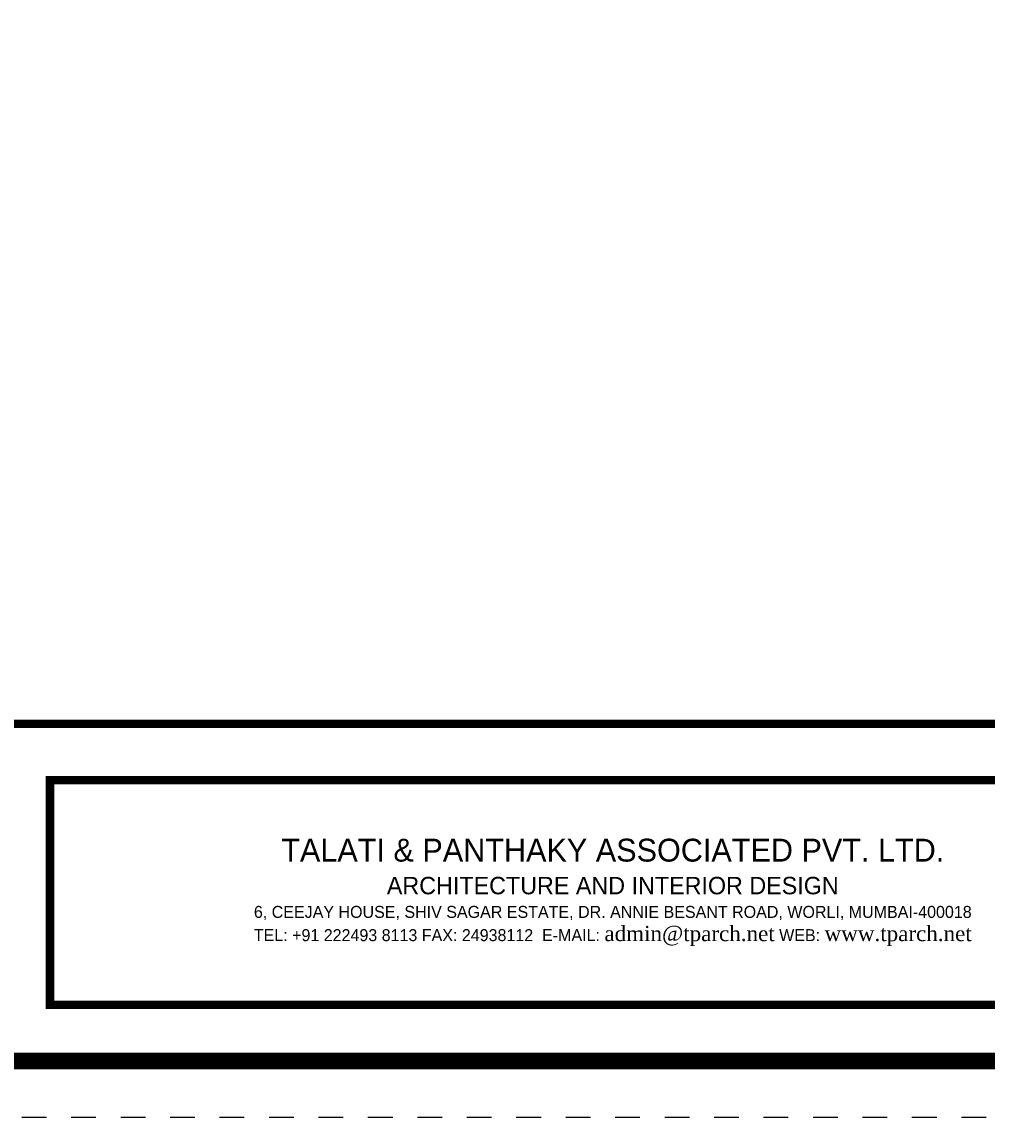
# Paper-space layout 'Presentation A0' of a CAD drawing. Header units: inches. Extents: x 0 to 46.5, y 0 to 35.5.
# Drawn here: x 40.24 to 44.143, y 0.039 to 4.469 of the extents above; entities that cross this region are included whole.
import ezdxf
from ezdxf.enums import TextEntityAlignment as Align

# ---------------------------------------------------------------- set-up
doc = ezdxf.new("R2010")
doc.units = ezdxf.units.IN
doc.linetypes.add('DASHDOT', pattern=[1, 0.5, -0.25, 0, -0.25])
doc.layers.add('G-ANNO-REFR', color=253, linetype='DASHDOT', lineweight=5, plot=False)
for name, color, linetype, lineweight in [('G-ANNO-TEXT-BOLD', 1, 'Continuous', 15), ('G-ANNO-TTLB', 7, 'Continuous', 50), ('G-PAPR-GRAY', 251, 'Continuous', 15), ('G-PAPR-GRAY-DARK', 251, 'Continuous', 100), ('G-PAPR-THIN', 20, 'Continuous', 5)]:
    doc.layers.add(name, color=color, linetype=linetype, lineweight=lineweight)
doc.styles.add('BG', font='bgothl.ttf')

# ---------------------------------------------------------------- blocks, each defined once
blk = doc.blocks.new('*U157')
at = {"layer": 'G-ANNO-REFR'}
blk.add_lwpolyline([(1, 1), (1181, 1), (1181, 901), (1, 901)], close=True, dxfattribs=at)
at = {"layer": 'G-PAPR-GRAY', "const_width": 0.866}
for points in [[(12.54, 889.46), (1169.46, 889.46), (1169.46, 41.39), (12.54, 41.39)], [(1140.61, 12.54), (1024.98, 12.54), (1024.98, 35.62), (1140.61, 35.62)]]:
    blk.add_lwpolyline(points, close=True, dxfattribs=at)
at = {"layer": 'G-PAPR-GRAY-DARK', "const_width": 1.73}
blk.add_lwpolyline([(6.77, 6.77), (1175.23, 6.77), (1175.23, 895.23), (6.77, 895.23)], close=True, dxfattribs=at)
at = {"layer": 'G-ANNO-TEXT-BOLD', "style": 'BG'}
blk.add_attdef('PRESENTATION_TITLE', text='', height=5, dxfattribs=at).set_placement((20.69, 31.38), align=Align.TOP_LEFT)
for tag, p in [('PRESENTATION_SCALE', (653.17, 29.26)), ('PRESENTATION_DATE', (654.07, 17.97))]:
    blk.add_attdef(tag, text='', height=2.7, dxfattribs=at).set_placement(p, align=Align.MIDDLE)
blk.add_attdef('PRESENTATION_LEVEL', text='', height=5, dxfattribs=at).set_placement((857.11, 24.08), align=Align.MIDDLE_CENTER)
blk.add_attdef('ADDRESS', (20.69, 17.46), '', height=5, dxfattribs=at)
at = {"layer": 'G-PAPR-THIN', "insert": (1082.79, 24.08), "char_height": 4.029, "width": 115.6247, "attachment_point": 5, "style": 'BG'}
blk.add_mtext('{\\H0.5833x;TALATI & PANTHAKY ASSOCIATED PVT. LTD.\\P\\H0.7617x;ARCHITECTURE AND INTERIOR DESIGN\\P\\H0.6877x;6, CEEJAY HOUSE, SHIV SAGAR ESTATE, DR. ANNIE BESANT ROAD, WORLI, MUMBAI-400018  \\PTEL: +91 222493 8113 FAX: 24938112  E-MAIL: \\fRomantic|b0|i0|c2|p2;\\H1.273x;admin@tparch.net\\fBankGothic Lt BT|b0|i0|c0|p34;\\H0.7855x; WEB: \\fRomantic|b0|i0|c2|p2;\\H1.273x;www.tparch.net}', dxfattribs=at)

psp = doc.layouts.new('Presentation A0')

# ---------------------------------------------------------------- block references
at = {"layer": 'G-ANNO-TTLB', "xscale": 0.03937007874015748, "yscale": 0.03937007874015748, "zscale": 0.03937007874015748}
psp.add_blockref('*U157', (0, 0), dxfattribs=at)

doc.saveas('drawing.dxf')
